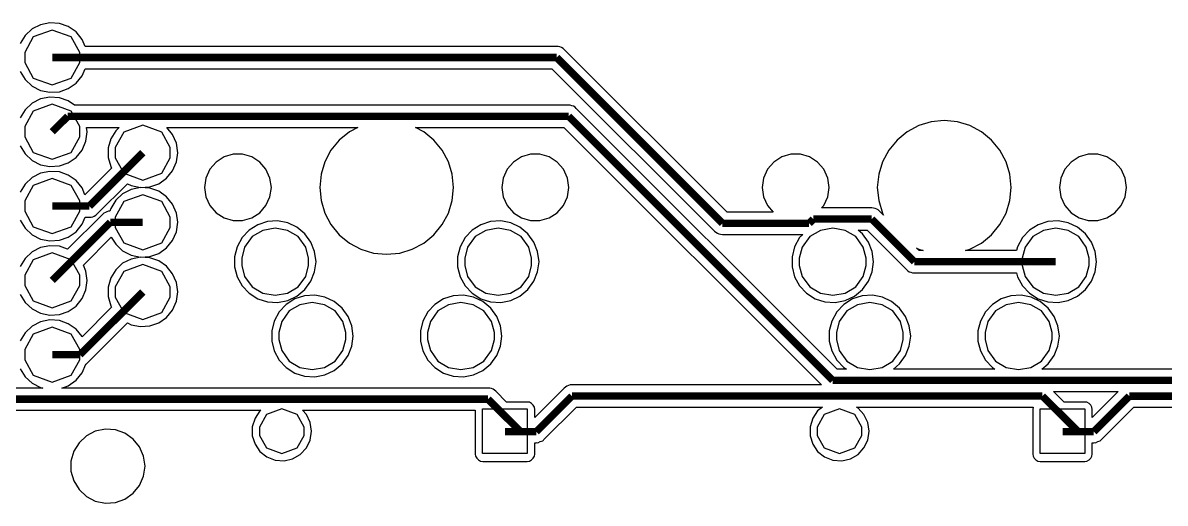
# Model space of a CAD drawing. Extents: x 2.4 to 97.7, y 2.4 to 97.6.
# Drawn here: x 37.58 to 76.62, y 58.27 to 74.69 of the extents above; entities that cross this region are included whole.
import ezdxf

# ---------------------------------------------------------------- set-up
doc = ezdxf.new("R2010")
doc.units = 0
doc.layers.get('0').update_dxf_attribs({"linetype": 'CONTINUOUS'})

msp = doc.modelspace()

# ---------------------------------------------------------------- linework, layer by layer
at = {"color": 7}
for points in [[(37.4922, 73.0278), (37.6661, 72.7534), (37.8989, 72.529), (38.1868, 72.3815), (38.5092, 72.318), (38.8317, 72.3388), (39.1365, 72.4447), (39.401, 72.6309), (39.6117, 72.8846), (39.7097, 73.1255), (55.6645, 73.1255), (61.2221, 67.5707), (61.2676, 67.5337), (61.3184, 67.5033), (61.371, 67.4825), (61.4274, 67.4673), (61.4881, 67.4592), (64.2317, 67.4592), (64.1244, 67.3502), (63.9547, 67.0373), (63.8679, 66.6972), (63.8679, 66.354), (63.9547, 66.0135), (64.1244, 65.7049), (64.3654, 65.4498), (64.6603, 65.2597), (64.9912, 65.1538), (65.3411, 65.133), (65.3411, 65.133), (65.6869, 65.1965), (65.9998, 65.3493), (66.2711, 65.5726), (66.4767, 65.8566), (66.6034, 66.179), (66.6517, 66.5247), (66.6034, 66.8722), (66.4767, 67.1961), (66.2711, 67.4825), (66.124, 67.6039), (66.4312, 67.6039), (67.7774, 66.2573), (67.8258, 66.2174), (67.8737, 66.1843), (67.9319, 66.1638), (67.9884, 66.1487), (68.0491, 66.143), (71.5395, 66.143), (71.574, 66.0135), (71.7448, 65.7049), (71.9861, 65.4498), (72.281, 65.2597), (72.6101, 65.1538), (72.9615, 65.133), (73.3062, 65.1965), (73.6191, 65.3493), (73.8904, 65.5726), (74.0971, 65.8566), (74.2237, 66.179), (74.2721, 66.5247), (74.2237, 66.8722), (74.0971, 67.1961), (73.8904, 67.4825), (73.6191, 67.703), (73.3062, 67.8586), (72.9615, 67.9192), (72.6101, 67.8988), (72.281, 67.7926), (71.9861, 67.6039), (71.7448, 67.3502), (71.574, 67.0373), (71.5395, 66.905), (69.7893, 66.905), (69.9438, 66.9519), (70.3379, 67.1643), (70.685, 67.4494), (70.9704, 67.7954), (71.1839, 68.1909), (71.3109, 68.6209), (71.3535, 69.0644), (71.3109, 69.5138), (71.1839, 69.941), (70.9704, 70.3351), (70.685, 70.6822), (70.3379, 70.9676), (69.9438, 71.181), (69.5152, 71.308), (69.0672, 71.3507), (68.6234, 71.308), (68.1965, 71.181), (67.7982, 70.9676), (67.455, 70.6822), (67.1696, 70.3351), (66.9562, 69.941), (66.8295, 69.5138), (66.7812, 69.0644), (66.8295, 68.6209), (66.9562, 68.1909), (66.9946, 68.1179), (66.8584, 68.2544), (66.8115, 68.2957), (66.7618, 68.3232), (66.7053, 68.3436), (66.6517, 68.3616), (66.591, 68.3659), (64.8765, 68.3659), (64.9496, 68.4445), (65.0875, 68.7476), (65.1302, 69.0644), (65.0875, 69.3872), (64.9496, 69.6874), (64.7375, 69.9311), (64.462, 70.1065), (64.1533, 70.2), (63.8281, 70.2), (63.518, 70.1065), (63.2435, 69.9311), (63.0301, 69.6874), (62.8922, 69.3872), (62.8442, 69.0644), (62.8922, 68.7476), (63.0301, 68.4445), (63.2231, 68.2212), (61.6479, 68.2212), (56.0903, 73.7732), (56.0447, 73.8173), (55.9939, 73.8477), (55.9361, 73.8685), (55.8793, 73.8837), (55.819, 73.8875), (39.7097, 73.8875), (39.6117, 74.1274), (39.401, 74.3811), (39.1365, 74.567), (38.8317, 74.6732), (38.5092, 74.6936), (38.1868, 74.6305), (37.8989, 74.483), (37.6661, 74.2597), (37.4922, 73.9842)], [(84.7729, 62.8523), (72.4076, 62.8523), (72.6211, 63.0329), (72.8267, 63.3166), (72.9534, 63.6393), (73.0017, 63.9851), (72.9534, 64.3322), (72.8267, 64.6546), (72.6211, 64.9429), (72.3498, 65.1633), (72.0369, 65.3175), (71.6911, 65.3796), (71.3412, 65.3591), (71.0103, 65.253), (70.7154, 65.0642), (70.4744, 64.8106), (70.3047, 64.4977), (70.2179, 64.1572), (70.2179, 63.8143), (70.3047, 63.4739), (70.4744, 63.1638), (70.7154, 62.9102), (70.8021, 62.8523), (67.3283, 62.8523), (67.5404, 63.0329), (67.7471, 63.3166), (67.8737, 63.6393), (67.9221, 63.9851), (67.8737, 64.3322), (67.7471, 64.6546), (67.5404, 64.9429), (67.2691, 65.1633), (66.9562, 65.3175), (66.6115, 65.3796), (66.2601, 65.3591), (65.931, 65.253), (65.6361, 65.0642), (65.3948, 64.8106), (65.224, 64.4977), (65.1387, 64.1572), (65.1387, 63.8143), (65.224, 63.4739), (65.3948, 63.1638), (65.6361, 62.9102), (65.7229, 62.8523), (65.4128, 62.8523), (56.4942, 71.767), (56.4515, 71.8111), (56.3975, 71.8414), (56.3453, 71.8591), (56.2889, 71.8742), (56.2282, 71.8785), (39.3471, 71.8785), (39.1365, 72.0259), (38.8317, 72.1335), (38.5092, 72.154), (38.1868, 72.0894), (37.8989, 71.9434), (37.6661, 71.7187), (37.4922, 71.4446)], [(37.4922, 70.4868), (37.6661, 70.2123), (37.8989, 69.9893), (38.1868, 69.8419), (38.5092, 69.7784), (38.8317, 69.7988), (39.1365, 69.905), (39.401, 70.0913), (39.6117, 70.3446), (39.7387, 70.6466), (39.7813, 70.9676), (39.7605, 71.1165), (40.8739, 71.1165), (40.7568, 71.0046), (40.586, 70.7305), (40.5007, 70.419), (40.5007, 70.0913), (40.586, 69.7784), (40.6164, 69.7248), (39.7083, 68.8164), (39.6117, 69.0467), (39.401, 69.3014), (39.1365, 69.4863), (38.8317, 69.5935), (38.5092, 69.6129), (38.1868, 69.5494), (37.8989, 69.402), (37.6661, 69.179), (37.4922, 68.9046)], [(37.4922, 67.9468), (37.6661, 67.6727), (37.8989, 67.4494), (38.1868, 67.3019), (38.5092, 67.2387), (38.8317, 67.2592), (39.1365, 67.3654), (39.401, 67.5513), (39.6117, 67.8049), (39.7097, 68.0462), (39.8558, 68.0462), (39.9161, 68.0491), (39.9715, 68.0642), (40.0251, 68.0847), (40.0787, 68.1179), (40.1214, 68.1577), (41.1579, 69.1914), (41.2821, 69.1335), (41.6031, 69.0644), (41.9283, 69.0852), (42.23, 69.1914), (42.4946, 69.3829), (42.7027, 69.6366), (42.8293, 69.9354), (42.8748, 70.2539), (42.8293, 70.5764), (42.7027, 70.8738), (42.5041, 71.1165), (49.0291, 71.1165), (48.7454, 70.9676), (48.3969, 70.6822), (48.1129, 70.3351), (47.8991, 69.941), (47.7725, 69.5138), (47.7284, 69.0644), (47.7725, 68.6209), (47.8991, 68.1909), (48.1129, 67.7954), (48.3969, 67.4494), (48.7454, 67.1643), (49.1381, 66.9519), (49.5681, 66.8239), (50.0144, 66.7784), (50.4624, 66.8239), (50.8868, 66.9519), (51.2851, 67.1643), (51.6283, 67.4494), (51.912, 67.7954), (52.1257, 68.1909), (52.2524, 68.6209), (52.3007, 69.0644), (52.2524, 69.5138), (52.1257, 69.941), (51.912, 70.3351), (51.6283, 70.6822), (51.2851, 70.9676), (50.9997, 71.1165), (56.0709, 71.1165), (64.8741, 62.3164), (56.3467, 62.3164), (56.2889, 62.3108), (56.231, 62.2956), (56.177, 62.2748), (56.1234, 62.242), (56.0807, 62.2046), (55.0746, 61.2013), (55.0746, 61.4758), (55.0651, 61.5541), (55.021, 61.6246), (54.9684, 61.6811), (54.894, 61.7195), (54.821, 61.7291), (54.1115, 61.7291), (53.7489, 62.0945), (53.7009, 62.1386), (53.6497, 62.169), (53.5933, 62.1894), (53.5411, 62.2046), (53.4776, 62.2074), (38.917, 62.2074), (39.1365, 62.2861), (39.401, 62.4706), (39.6117, 62.7257), (39.7387, 63.022), (39.7577, 63.0372), (39.8046, 63.0784), (41.1579, 64.4342), (41.2821, 64.371), (41.6031, 64.3075), (41.9283, 64.3283), (42.23, 64.4342), (42.4946, 64.6204), (42.7027, 64.8741), (42.8293, 65.1729), (42.8748, 65.4953), (42.8293, 65.8163), (42.7027, 66.1155), (42.4946, 66.3706), (42.23, 66.5551), (41.9283, 66.6627), (41.6031, 66.6821), (41.2821, 66.6186), (40.9896, 66.4711), (40.7568, 66.2478), (40.586, 65.9737), (40.5007, 65.6565), (40.5007, 65.3341), (40.586, 65.0159), (40.6164, 64.9676), (39.6117, 63.9618), (39.6117, 63.9671), (39.401, 64.2207), (39.1365, 64.4066), (38.8317, 64.5128), (38.5092, 64.5336), (38.1868, 64.4701), (37.8989, 64.3227), (37.6661, 64.0994), (37.4922, 63.8253)], [(37.4922, 65.4071), (37.6661, 65.133), (37.8989, 64.9097), (38.1868, 64.7622), (38.5092, 64.6987), (38.5092, 64.6987), (38.8317, 64.7181), (39.1365, 64.8257), (39.401, 65.0102), (39.6117, 65.2653), (39.7387, 65.5669), (39.7813, 65.8869), (39.7387, 66.2079), (39.6515, 66.4076), (40.6065, 67.3654), (40.7568, 67.1216), (40.9896, 66.8983), (41.2821, 66.7508), (41.6031, 66.6821), (41.9283, 66.7053), (42.23, 66.8087), (42.4946, 67.0003), (42.7027, 67.2539), (42.8293, 67.5513), (42.8748, 67.8737), (42.8293, 68.1909), (42.7027, 68.4925), (42.4946, 68.7476), (42.23, 68.9349), (41.9283, 69.0425), (41.6031, 69.0619), (41.2821, 68.9956), (40.9896, 68.8467), (40.7568, 68.6248), (40.586, 68.3479), (40.5585, 68.2544), (40.513, 68.2502), (40.4594, 68.2336), (40.404, 68.2113), (40.3532, 68.1814), (40.3049, 68.1426), (39.1156, 66.9519), (38.8317, 67.0525), (38.5092, 67.0733), (38.1868, 67.0098), (37.8989, 66.8623), (37.6661, 66.639), (37.4922, 66.3649)], [(37.4922, 62.8675), (37.6661, 62.5934), (37.8989, 62.3686), (38.1868, 62.2226), (38.2655, 62.2074), (37.1877, 62.2074)], [(37.3447, 61.4454), (45.7179, 61.4454), (45.6875, 61.4218), (45.5193, 61.1724), (45.4258, 60.8831), (45.4258, 60.5758), (45.5193, 60.289), (45.6875, 60.0396), (45.9232, 59.8523), (46.2058, 59.7408), (46.5102, 59.72), (46.8023, 59.7863), (47.0655, 59.9362), (47.2722, 60.1567), (47.4017, 60.4284), (47.4472, 60.7289), (47.4017, 61.0306), (47.2722, 61.3047), (47.1371, 61.4454), (53.0419, 61.4454), (53.0419, 59.9514), (53.0532, 59.877), (53.0931, 59.8039), (53.1495, 59.7503), (53.2197, 59.7076), (53.297, 59.6967), (54.821, 59.6967), (54.894, 59.7076), (54.9684, 59.7503), (55.021, 59.8039), (55.0651, 59.877), (55.0746, 59.9514), (55.0746, 60.3321), (55.1258, 60.3321), (55.1561, 60.343), (55.1836, 60.3373), (55.2619, 60.3762), (55.3491, 60.4061), (55.3695, 60.4284), (55.3918, 60.4435), (56.5051, 61.5541), (64.9069, 61.5541), (64.739, 61.4218), (64.5721, 61.1724), (64.4825, 60.8831), (64.4825, 60.5758), (64.5721, 60.289), (64.739, 60.0396), (64.9799, 59.8523), (65.2568, 59.7408), (65.563, 59.72), (65.8594, 59.7863), (66.124, 59.9362), (66.325, 60.1567), (66.4587, 60.4284), (66.5043, 60.7289), (66.4587, 61.0306), (66.325, 61.3047), (66.124, 61.5237), (66.07, 61.5541), (72.1032, 61.5541), (72.0919, 61.4758), (72.0919, 59.9514), (72.1032, 59.877), (72.1431, 59.8039), (72.1995, 59.7503), (72.2697, 59.7076), (72.347, 59.6967), (73.871, 59.6967), (73.944, 59.7076), (74.0184, 59.7503), (74.071, 59.8039), (74.1151, 59.877), (74.1246, 59.9514), (74.1246, 60.3321), (74.1758, 60.3321), (74.2061, 60.343), (74.2336, 60.3373), (74.3119, 60.3762), (74.3991, 60.4061), (74.4195, 60.4284), (74.4418, 60.4435), (75.5442, 61.5488), (83.9445, 61.5488)]]:
    msp.add_lwpolyline(points, dxfattribs=at)
at = {"color": 173}
for points in [[(39.5277, 73.5072), (39.5277, 73.6836), (39.2328, 74.2128), (38.5879, 74.447), (37.9416, 74.2128), (37.6481, 73.6836), (37.6481, 73.5072), (37.6481, 73.3323), (37.9416, 72.8031), (38.5879, 72.5689), (39.2328, 72.8031), (39.5277, 73.3323), (39.5277, 73.5072)], [(39.5277, 73.5072), (39.5277, 73.6836), (39.2328, 74.2128), (38.5879, 74.447), (37.9416, 74.2128), (37.6481, 73.6836), (37.6481, 73.5072), (37.6481, 73.3323), (37.9416, 72.8031), (38.5879, 72.5689), (39.2328, 72.8031), (39.5277, 73.3323), (39.5277, 73.5072)], [(39.5277, 70.9676), (39.5277, 71.144), (39.2328, 71.6732), (38.5879, 71.9074), (37.9416, 71.6732), (37.6481, 71.144), (37.6481, 70.9676), (37.6481, 70.7926), (37.9416, 70.2635), (38.5879, 70.0278), (39.2328, 70.2635), (39.5277, 70.7926), (39.5277, 70.9676)], [(39.5277, 70.9676), (39.5277, 71.144), (39.2328, 71.6732), (38.5879, 71.9074), (37.9416, 71.6732), (37.6481, 71.144), (37.6481, 70.9676), (37.6481, 70.7926), (37.9416, 70.2635), (38.5879, 70.0278), (39.2328, 70.2635), (39.5277, 70.7926), (39.5277, 70.9676)], [(42.624, 70.2539), (42.624, 70.4303), (42.3291, 70.9595), (41.6842, 71.1937), (41.0379, 70.9595), (40.7444, 70.4303), (40.7444, 70.2539), (40.7444, 70.0786), (41.0379, 69.5494), (41.6842, 69.3138), (42.3291, 69.5494), (42.624, 70.0786), (42.624, 70.2539)], [(42.624, 70.2539), (42.624, 70.4303), (42.3291, 70.9595), (41.6842, 71.1937), (41.0379, 70.9595), (40.7444, 70.4303), (40.7444, 70.2539), (40.7444, 70.0786), (41.0379, 69.5494), (41.6842, 69.3138), (42.3291, 69.5494), (42.624, 70.0786), (42.624, 70.2539)], [(39.5277, 68.428), (39.5277, 68.6043), (39.2328, 69.1335), (38.5879, 69.3678), (37.9416, 69.1335), (37.6481, 68.6043), (37.6481, 68.428), (37.6481, 68.253), (37.9416, 67.7238), (38.5879, 67.4882), (39.2328, 67.7238), (39.5277, 68.253), (39.5277, 68.428)], [(39.5277, 68.428), (39.5277, 68.6043), (39.2328, 69.1335), (38.5879, 69.3678), (37.9416, 69.1335), (37.6481, 68.6043), (37.6481, 68.428), (37.6481, 68.253), (37.9416, 67.7238), (38.5879, 67.4882), (39.2328, 67.7238), (39.5277, 68.253), (39.5277, 68.428)], [(42.624, 67.8737), (42.624, 68.0501), (42.3291, 68.5793), (41.6842, 68.8139), (41.0379, 68.5793), (40.7444, 68.0501), (40.7444, 67.8737), (40.7444, 67.6988), (41.0379, 67.1696), (41.6842, 66.9339), (42.3291, 67.1696), (42.624, 67.6988), (42.624, 67.8737)], [(42.624, 67.8737), (42.624, 68.0501), (42.3291, 68.5793), (41.6842, 68.8139), (41.0379, 68.5793), (40.7444, 68.0501), (40.7444, 67.8737), (40.7444, 67.6988), (41.0379, 67.1696), (41.6842, 66.9339), (42.3291, 67.1696), (42.624, 67.6988), (42.624, 67.8737)], [(47.3481, 66.5247), (47.3481, 66.6503), (47.2489, 67.025), (46.9896, 67.3834), (46.6245, 67.5968), (46.2044, 67.6684), (45.7839, 67.5968), (45.4187, 67.3834), (45.1598, 67.025), (45.0617, 66.6503), (45.0617, 66.5247), (45.0617, 66.4009), (45.1598, 66.0259), (45.4187, 65.6678), (45.7839, 65.454), (46.2044, 65.3824), (46.6245, 65.454), (46.9896, 65.6678), (47.2489, 66.0259), (47.3481, 66.4009), (47.3481, 66.5247)], [(47.3481, 66.5247), (47.3481, 66.6503), (47.2489, 67.025), (46.9896, 67.3834), (46.6245, 67.5968), (46.2044, 67.6684), (45.7839, 67.5968), (45.4187, 67.3834), (45.1598, 67.025), (45.0617, 66.6503), (45.0617, 66.5247), (45.0617, 66.4009), (45.1598, 66.0259), (45.4187, 65.6678), (45.7839, 65.454), (46.2044, 65.3824), (46.6245, 65.454), (46.9896, 65.6678), (47.2489, 66.0259), (47.3481, 66.4009), (47.3481, 66.5247)], [(54.9684, 66.5247), (54.9684, 66.6503), (54.8693, 67.025), (54.6104, 67.3834), (54.2452, 67.5968), (53.8247, 67.6684), (53.4046, 67.5968), (53.0394, 67.3834), (52.7801, 67.025), (52.6824, 66.6503), (52.6824, 66.5247), (52.6824, 66.4009), (52.7801, 66.0259), (53.0394, 65.6678), (53.4046, 65.454), (53.8247, 65.3824), (54.2452, 65.454), (54.6104, 65.6678), (54.8693, 66.0259), (54.9684, 66.4009), (54.9684, 66.5247)], [(54.9684, 66.5247), (54.9684, 66.6503), (54.8693, 67.025), (54.6104, 67.3834), (54.2452, 67.5968), (53.8247, 67.6684), (53.4046, 67.5968), (53.0394, 67.3834), (52.7801, 67.025), (52.6824, 66.6503), (52.6824, 66.5247), (52.6824, 66.4009), (52.7801, 66.0259), (53.0394, 65.6678), (53.4046, 65.454), (53.8247, 65.3824), (54.2452, 65.454), (54.6104, 65.6678), (54.8693, 66.0259), (54.9684, 66.4009), (54.9684, 66.5247)], [(66.4009, 66.5247), (66.4009, 66.6503), (66.3014, 67.025), (66.0425, 67.3834), (65.6773, 67.5968), (65.2568, 67.6684), (64.8367, 67.5968), (64.4715, 67.3834), (64.2126, 67.025), (64.1145, 66.6503), (64.1145, 66.5247), (64.1145, 66.4009), (64.2126, 66.0259), (64.4715, 65.6678), (64.8367, 65.454), (65.2568, 65.3824), (65.6773, 65.454), (66.0425, 65.6678), (66.3014, 66.0259), (66.4009, 66.4009), (66.4009, 66.5247)], [(66.4009, 66.5247), (66.4009, 66.6503), (66.3014, 67.025), (66.0425, 67.3834), (65.6773, 67.5968), (65.2568, 67.6684), (64.8367, 67.5968), (64.4715, 67.3834), (64.2126, 67.025), (64.1145, 66.6503), (64.1145, 66.5247), (64.1145, 66.4009), (64.2126, 66.0259), (64.4715, 65.6678), (64.8367, 65.454), (65.2568, 65.3824), (65.6773, 65.454), (66.0425, 65.6678), (66.3014, 66.0259), (66.4009, 66.4009), (66.4009, 66.5247)], [(74.0198, 66.5247), (74.0198, 66.6503), (73.9207, 67.025), (73.6618, 67.3834), (73.2966, 67.5968), (72.8775, 67.6684), (72.4574, 67.5968), (72.0919, 67.3834), (71.833, 67.025), (71.7352, 66.6503), (71.7352, 66.5247), (71.7352, 66.4009), (71.833, 66.0259), (72.0919, 65.6678), (72.4574, 65.454), (72.8775, 65.3824), (73.2966, 65.454), (73.6618, 65.6678), (73.9207, 66.0259), (74.0198, 66.4009), (74.0198, 66.5247)], [(74.0198, 66.5247), (74.0198, 66.6503), (73.9207, 67.025), (73.6618, 67.3834), (73.2966, 67.5968), (72.8775, 67.6684), (72.4574, 67.5968), (72.0919, 67.3834), (71.833, 67.025), (71.7352, 66.6503), (71.7352, 66.5247), (71.7352, 66.4009), (71.833, 66.0259), (72.0919, 65.6678), (72.4574, 65.454), (72.8775, 65.3824), (73.2966, 65.454), (73.6618, 65.6678), (73.9207, 66.0259), (74.0198, 66.4009), (74.0198, 66.5247)], [(39.5277, 65.8869), (39.5277, 66.0633), (39.2328, 66.5925), (38.5879, 66.8281), (37.9416, 66.5925), (37.6481, 66.0633), (37.6481, 65.8869), (37.6481, 65.7119), (37.9416, 65.1828), (38.5879, 64.9482), (39.2328, 65.1828), (39.5277, 65.7119), (39.5277, 65.8869)], [(39.5277, 65.8869), (39.5277, 66.0633), (39.2328, 66.5925), (38.5879, 66.8281), (37.9416, 66.5925), (37.6481, 66.0633), (37.6481, 65.8869), (37.6481, 65.7119), (37.9416, 65.1828), (38.5879, 64.9482), (39.2328, 65.1828), (39.5277, 65.7119), (39.5277, 65.8869)], [(68.2061, 66.905), (68.1179, 66.9946), (68.1965, 66.9519), (68.3465, 66.905), (68.2061, 66.905)], [(42.624, 65.4914), (42.624, 65.6678), (42.3291, 66.197), (41.6842, 66.4312), (41.0379, 66.197), (40.7444, 65.6678), (40.7444, 65.4914), (40.7444, 65.3161), (41.0379, 64.7869), (41.6842, 64.5513), (42.3291, 64.7869), (42.624, 65.3161), (42.624, 65.4914)], [(42.624, 65.4914), (42.624, 65.6678), (42.3291, 66.197), (41.6842, 66.4312), (41.0379, 66.197), (40.7444, 65.6678), (40.7444, 65.4914), (40.7444, 65.3161), (41.0379, 64.7869), (41.6842, 64.5513), (42.3291, 64.7869), (42.624, 65.3161), (42.624, 65.4914)], [(48.6184, 63.9851), (48.6184, 64.1103), (48.5193, 64.4853), (48.2604, 64.8437), (47.8952, 65.0572), (47.4747, 65.1288), (47.0546, 65.0572), (46.6894, 64.8437), (46.4301, 64.4853), (46.3324, 64.1103), (46.3324, 63.9851), (46.3324, 63.8609), (46.4301, 63.4862), (46.6894, 63.1278), (47.0546, 62.9144), (47.4747, 62.8428), (47.8952, 62.9144), (48.2604, 63.1278), (48.5193, 63.4862), (48.6184, 63.8609), (48.6184, 63.9851)], [(48.6184, 63.9851), (48.6184, 64.1103), (48.5193, 64.4853), (48.2604, 64.8437), (47.8952, 65.0572), (47.4747, 65.1288), (47.0546, 65.0572), (46.6894, 64.8437), (46.4301, 64.4853), (46.3324, 64.1103), (46.3324, 63.9851), (46.3324, 63.8609), (46.4301, 63.4862), (46.6894, 63.1278), (47.0546, 62.9144), (47.4747, 62.8428), (47.8952, 62.9144), (48.2604, 63.1278), (48.5193, 63.4862), (48.6184, 63.8609), (48.6184, 63.9851)], [(53.6981, 63.9851), (53.6981, 64.1103), (53.5989, 64.4853), (53.3396, 64.8437), (52.9745, 65.0572), (52.5544, 65.1288), (52.1339, 65.0572), (51.7687, 64.8437), (51.5098, 64.4853), (51.4117, 64.1103), (51.4117, 63.9851), (51.4117, 63.8609), (51.5098, 63.4862), (51.7687, 63.1278), (52.1339, 62.9144), (52.5544, 62.8428), (52.9745, 62.9144), (53.3396, 63.1278), (53.5989, 63.4862), (53.6981, 63.8609), (53.6981, 63.9851)], [(53.6981, 63.9851), (53.6981, 64.1103), (53.5989, 64.4853), (53.3396, 64.8437), (52.9745, 65.0572), (52.5544, 65.1288), (52.1339, 65.0572), (51.7687, 64.8437), (51.5098, 64.4853), (51.4117, 64.1103), (51.4117, 63.9851), (51.4117, 63.8609), (51.5098, 63.4862), (51.7687, 63.1278), (52.1339, 62.9144), (52.5544, 62.8428), (52.9745, 62.9144), (53.3396, 63.1278), (53.5989, 63.4862), (53.6981, 63.8609), (53.6981, 63.9851)], [(67.6698, 63.9851), (67.6698, 64.1103), (67.5707, 64.4853), (67.3118, 64.8437), (66.9466, 65.0572), (66.5275, 65.1288), (66.1074, 65.0572), (65.7419, 64.8437), (65.483, 64.4853), (65.3852, 64.1103), (65.3852, 63.9851), (65.3852, 63.8609), (65.483, 63.4862), (65.7419, 63.1278), (66.1074, 62.9144), (66.5275, 62.8428), (66.9466, 62.9144), (67.3118, 63.1278), (67.5707, 63.4862), (67.6698, 63.8609), (67.6698, 63.9851)], [(67.6698, 63.9851), (67.6698, 64.1103), (67.5707, 64.4853), (67.3118, 64.8437), (66.9466, 65.0572), (66.5275, 65.1288), (66.1074, 65.0572), (65.7419, 64.8437), (65.483, 64.4853), (65.3852, 64.1103), (65.3852, 63.9851), (65.3852, 63.8609), (65.483, 63.4862), (65.7419, 63.1278), (66.1074, 62.9144), (66.5275, 62.8428), (66.9466, 62.9144), (67.3118, 63.1278), (67.5707, 63.4862), (67.6698, 63.8609), (67.6698, 63.9851)], [(72.7509, 63.9851), (72.7509, 64.1103), (72.6514, 64.4853), (72.3925, 64.8437), (72.0273, 65.0572), (71.6068, 65.1288), (71.1867, 65.0572), (70.8215, 64.8437), (70.5626, 64.4853), (70.4645, 64.1103), (70.4645, 63.9851), (70.4645, 63.8609), (70.5626, 63.4862), (70.8215, 63.1278), (71.1867, 62.9144), (71.6068, 62.8428), (72.0273, 62.9144), (72.3925, 63.1278), (72.6514, 63.4862), (72.7509, 63.8609), (72.7509, 63.9851)], [(72.7509, 63.9851), (72.7509, 64.1103), (72.6514, 64.4853), (72.3925, 64.8437), (72.0273, 65.0572), (71.6068, 65.1288), (71.1867, 65.0572), (70.8215, 64.8437), (70.5626, 64.4853), (70.4645, 64.1103), (70.4645, 63.9851), (70.4645, 63.8609), (70.5626, 63.4862), (70.8215, 63.1278), (71.1867, 62.9144), (71.6068, 62.8428), (72.0273, 62.9144), (72.3925, 63.1278), (72.6514, 63.4862), (72.7509, 63.8609), (72.7509, 63.9851)], [(39.5277, 63.3469), (39.5277, 63.5233), (39.2328, 64.0524), (38.5879, 64.2867), (37.9416, 64.0524), (37.6481, 63.5233), (37.6481, 63.3469), (37.6481, 63.1719), (37.9416, 62.6428), (38.5879, 62.4085), (39.2328, 62.6428), (39.5277, 63.1719), (39.5277, 63.3469)], [(39.5277, 63.3469), (39.5277, 63.5233), (39.2328, 64.0524), (38.5879, 64.2867), (37.9416, 64.0524), (37.6481, 63.5233), (37.6481, 63.3469), (37.6481, 63.1719), (37.9416, 62.6428), (38.5879, 62.4085), (39.2328, 62.6428), (39.5277, 63.1719), (39.5277, 63.3469)], [(74.1246, 61.2013), (74.1246, 61.4758), (74.1151, 61.5541), (74.071, 61.6246), (74.0184, 61.6811), (73.944, 61.7195), (73.871, 61.7291), (73.1615, 61.7291), (72.8017, 62.0903), (75.0136, 62.0903), (74.1246, 61.2013)], [(47.1978, 60.7289), (47.1978, 60.8722), (46.9593, 61.3008), (46.4358, 61.4909), (45.9109, 61.3008), (45.6738, 60.8722), (45.6738, 60.7289), (45.6738, 60.5868), (45.9109, 60.1581), (46.4358, 59.968), (46.9593, 60.1581), (47.1978, 60.5868), (47.1978, 60.7289)], [(47.1978, 60.7289), (47.1978, 60.8722), (46.9593, 61.3008), (46.4358, 61.4909), (45.9109, 61.3008), (45.6738, 60.8722), (45.6738, 60.7289), (45.6738, 60.5868), (45.9109, 60.1581), (46.4358, 59.968), (46.9593, 60.1581), (47.1978, 60.5868), (47.1978, 60.7289)], [(53.2941, 61.4909), (54.8185, 61.4909), (54.8185, 59.9666), (53.2941, 59.9666), (53.2941, 61.4909)], [(53.2941, 61.4909), (54.8185, 61.4909), (54.8185, 59.9666), (53.2941, 59.9666), (53.2941, 61.4909)], [(66.2506, 60.7289), (66.2506, 60.8722), (66.0121, 61.3008), (65.4886, 61.4909), (64.9633, 61.3008), (64.7266, 60.8722), (64.7266, 60.7289), (64.7266, 60.5868), (64.9633, 60.1581), (65.4886, 59.968), (66.0121, 60.1581), (66.2506, 60.5868), (66.2506, 60.7289)], [(66.2506, 60.7289), (66.2506, 60.8722), (66.0121, 61.3008), (65.4886, 61.4909), (64.9633, 61.3008), (64.7266, 60.8722), (64.7266, 60.7289), (64.7266, 60.5868), (64.9633, 60.1581), (65.4886, 59.968), (66.0121, 60.1581), (66.2506, 60.5868), (66.2506, 60.7289)], [(72.347, 61.4909), (73.871, 61.4909), (73.871, 59.9666), (72.347, 59.9666), (72.347, 61.4909)], [(72.347, 61.4909), (73.871, 61.4909), (73.871, 59.9666), (72.347, 59.9666), (72.347, 61.4909)]]:
    msp.add_lwpolyline(points, close=True, dxfattribs=at)
at = {"color": 173, "const_width": 0.254}
for points in [[(38.5879, 73.5072), (55.8243, 73.5072)], [(55.8243, 73.5072), (61.4909, 67.8381)], [(38.5879, 70.9676), (39.1213, 71.4982)], [(39.1213, 71.4982), (56.231, 71.4982)], [(56.231, 71.4982), (65.2568, 62.4706)], [(39.8568, 68.428), (41.6842, 70.2539)], [(38.5879, 68.428), (39.8568, 68.428)], [(38.5879, 65.8869), (40.5765, 67.8737)], [(40.5765, 67.8737), (41.6842, 67.8737)], [(61.4909, 67.8381), (64.4521, 67.8381)], [(64.4521, 67.8381), (64.5968, 67.9827)], [(64.5968, 67.9827), (66.591, 67.9827)], [(66.591, 67.9827), (68.0491, 66.5247)], [(68.0491, 66.5247), (72.8775, 66.5247)], [(39.5372, 63.3469), (41.6842, 65.4914)], [(38.5879, 63.3469), (39.5372, 63.3469)], [(65.2568, 62.4706), (89.1438, 62.4706)], [(53.479, 61.8257), (37.1877, 61.8257)], [(54.5952, 60.7138), (53.479, 61.8257)], [(56.3467, 61.9319), (55.1286, 60.7138)], [(72.4228, 61.9319), (56.3467, 61.9319)], [(73.6452, 60.7138), (72.4228, 61.9319)], [(75.3925, 61.9277), (74.1786, 60.7138)], [(89.8797, 61.9277), (75.3925, 61.9277)], [(54.059, 60.7138), (54.5952, 60.7138)], [(54.5952, 60.7138), (55.1286, 60.7138)], [(73.109, 60.7138), (73.6452, 60.7138)], [(73.6452, 60.7138), (74.1786, 60.7138)]]:
    msp.add_lwpolyline(points, dxfattribs=at)
at = {"color": 7}
for points in [[(44.7696, 67.9319), (45.0949, 67.9319), (45.405, 68.0254), (45.6791, 68.2004), (45.8929, 68.4445), (46.0294, 68.7476), (46.0774, 69.0644), (46.0294, 69.3872), (45.8929, 69.6874), (45.6791, 69.9311), (45.405, 70.1065), (45.0949, 70.2), (44.7696, 70.2), (44.4595, 70.1065), (44.1854, 69.9311), (43.972, 69.6874), (43.8355, 69.3872), (43.7914, 69.0644), (43.8355, 68.7476), (43.972, 68.4445), (44.1854, 68.2004), (44.4595, 68.0254), (44.7696, 67.9319)], [(54.93, 67.9319), (55.2552, 67.9319), (55.5653, 68.0254), (55.8394, 68.2004), (56.0532, 68.4445), (56.1894, 68.7476), (56.2377, 69.0644), (56.1894, 69.3872), (56.0532, 69.6874), (55.8394, 69.9311), (55.5653, 70.1065), (55.2552, 70.2), (54.93, 70.2), (54.6199, 70.1065), (54.3458, 69.9311), (54.132, 69.6874), (53.9958, 69.3872), (53.9517, 69.0644), (53.9958, 68.7476), (54.132, 68.4445), (54.3458, 68.2004), (54.6199, 68.0254), (54.93, 67.9319)], [(73.987, 67.9319), (74.3119, 67.9319), (74.622, 68.0254), (74.8965, 68.2004), (75.1099, 68.4445), (75.2479, 68.7476), (75.2905, 69.0644), (75.2479, 69.3872), (75.1099, 69.6874), (74.8965, 69.9311), (74.622, 70.1065), (74.3119, 70.2), (73.987, 70.2), (73.6783, 70.1065), (73.4025, 69.9311), (73.1905, 69.6874), (73.0525, 69.3872), (73.0042, 69.0644), (73.0525, 68.7476), (73.1905, 68.4445), (73.4025, 68.2004), (73.6783, 68.0254), (73.987, 67.9319)], [(46.2911, 65.133), (46.6369, 65.1965), (46.9498, 65.3493), (47.2211, 65.5726), (47.4267, 65.8566), (47.5534, 66.179), (47.6017, 66.5247), (47.5534, 66.8722), (47.4267, 67.1961), (47.2211, 67.4825), (46.9498, 67.703), (46.6369, 67.8586), (46.2911, 67.9192), (45.9412, 67.8988), (45.6103, 67.7926), (45.3154, 67.6039), (45.0744, 67.3502), (44.9047, 67.0373), (44.8179, 66.6972), (44.8179, 66.354), (44.9047, 66.0135), (45.0744, 65.7049), (45.3154, 65.4498), (45.6103, 65.2597), (45.9412, 65.1538), (46.2911, 65.133)], [(53.9115, 65.133), (54.2562, 65.1965), (54.5691, 65.3493), (54.8404, 65.5726), (55.0471, 65.8566), (55.1737, 66.179), (55.2221, 66.5247), (55.1737, 66.8722), (55.0471, 67.1961), (54.8404, 67.4825), (54.5691, 67.703), (54.2562, 67.8586), (53.9115, 67.9192), (53.5601, 67.8988), (53.231, 67.7926), (52.9361, 67.6039), (52.6948, 67.3502), (52.524, 67.0373), (52.4387, 66.6972), (52.4387, 66.354), (52.524, 66.0135), (52.6948, 65.7049), (52.9361, 65.4498), (53.231, 65.2597), (53.5601, 65.1538), (53.9115, 65.133)], [(47.5615, 62.5934), (47.9062, 62.6565), (48.2191, 62.8082), (48.4904, 63.0329), (48.6971, 63.3166), (48.8237, 63.6393), (48.8721, 63.9851), (48.8237, 64.3322), (48.6971, 64.6546), (48.4904, 64.9429), (48.2191, 65.1633), (47.9062, 65.3175), (47.5615, 65.3796), (47.2101, 65.3591), (46.881, 65.253), (46.5861, 65.0642), (46.3448, 64.8106), (46.174, 64.4977), (46.0887, 64.1572), (46.0887, 63.8143), (46.174, 63.4739), (46.3448, 63.1638), (46.5861, 62.9102), (46.881, 62.72), (47.2101, 62.6124), (47.5615, 62.5934)], [(52.6411, 62.5934), (52.9869, 62.6565), (53.2998, 62.8082), (53.5711, 63.0329), (53.7767, 63.3166), (53.9034, 63.6393), (53.9517, 63.9851), (53.9034, 64.3322), (53.7767, 64.6546), (53.5711, 64.9429), (53.2998, 65.1633), (52.9869, 65.3175), (52.6411, 65.3796), (52.2912, 65.3591), (51.9603, 65.253), (51.6654, 65.0642), (51.4244, 64.8106), (51.2547, 64.4977), (51.1679, 64.1572), (51.1679, 63.8143), (51.2547, 63.4739), (51.4244, 63.1638), (51.6654, 62.9102), (51.9603, 62.72), (52.2912, 62.6124), (52.6411, 62.5934)], [(40.404, 58.2704), (40.7458, 58.2895), (41.0739, 58.4069), (41.359, 58.608), (41.5742, 58.8768), (41.7117, 59.1936), (41.7601, 59.5369), (41.7117, 59.877), (41.5742, 60.1955), (41.359, 60.4643), (41.0739, 60.6654), (40.7458, 60.7811), (40.404, 60.802), (40.0611, 60.7356), (39.7577, 60.5716), (39.5041, 60.3373), (39.3266, 60.0452), (39.2299, 59.7076), (39.2299, 59.3644), (39.3266, 59.0296), (39.5041, 58.7347), (39.7577, 58.5004), (40.0611, 58.3378), (40.404, 58.2704)]]:
    msp.add_lwpolyline(points, close=True, dxfattribs=at)

doc.saveas('drawing.dxf')
